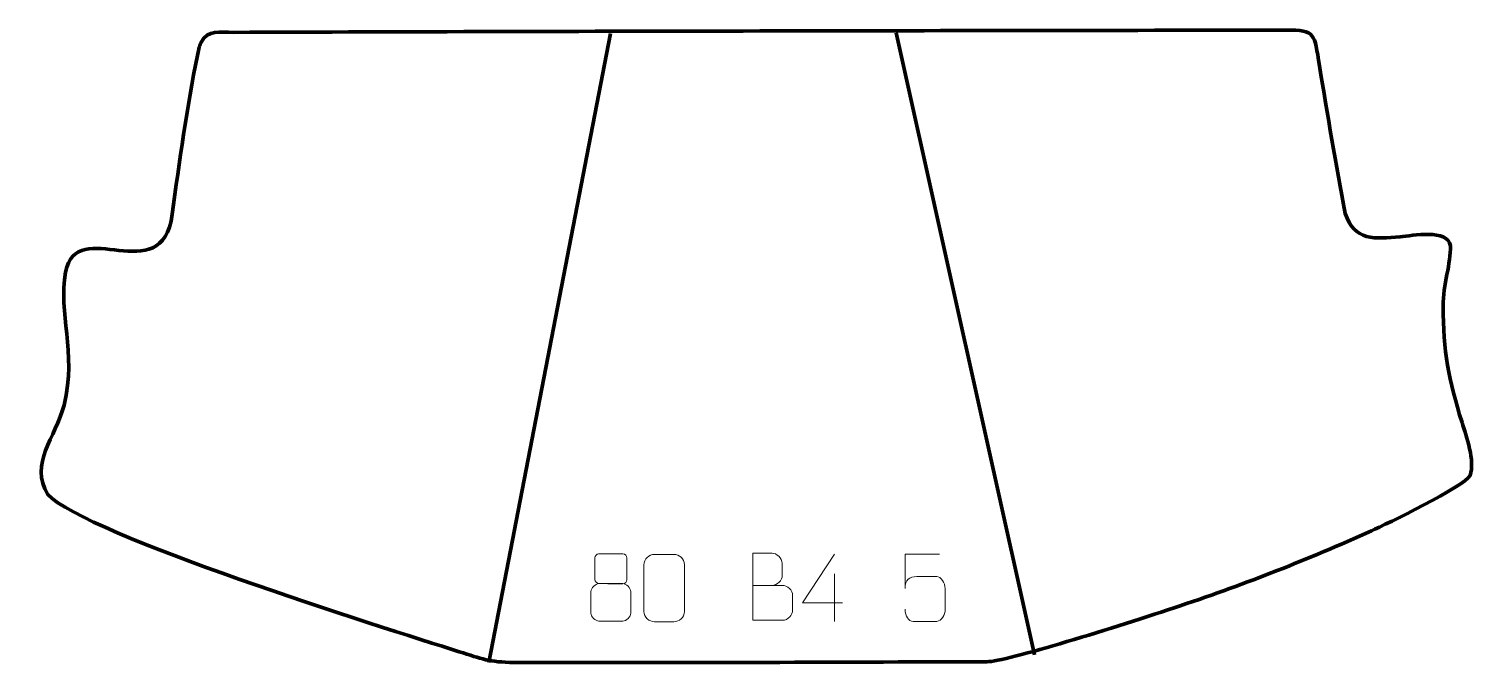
# Model space of a CAD drawing. Header units: millimetres. Extents: x 973 to 1510, y 115 to 351.
import ezdxf

# ---------------------------------------------------------------- set-up
doc = ezdxf.new("R2010")
doc.units = ezdxf.units.MM
doc.header["$MEASUREMENT"] = 0
doc.layers.add('layer 2', color=7, linetype='Continuous')
doc.layers.add('layer 3', color=7, linetype='Continuous')

msp = doc.modelspace()

# ---------------------------------------------------------------- linework, layer by layer
at = {"layer": 'layer 2', "color": 142, "lineweight": 158}
for points in [[(1143.5781, 115.0965), (1143.5781, 115.0965), (1188.7446, 348.8715), (1188.7446, 348.8715)], [(1294.9848, 349.08), (1294.9848, 349.08), (1346.3646, 117.8716), (1346.3646, 117.8716)]]:
    msp.add_open_spline(points, degree=3, dxfattribs=at)
at = {"layer": 'layer 3', "color": 242, "lineweight": 158}
msp.add_open_spline([(1036.4881, 345.4146), (1039.1899, 350.5342), (1043.5339, 349.2358), (1048.6558, 349.2542), (1048.6558, 349.2542), (1179.051, 349.7203), (1309.4563, 349.8874), (1439.8528, 350.0893), (1439.8528, 350.0893), (1451.0603, 350.1067), (1450.3322, 348.8767), (1452.3217, 336.8283), (1452.3217, 336.8283), (1455.3175, 318.7458), (1458.4331, 299.9218), (1461.8906, 281.9561), (1461.8906, 281.9561), (1465.3155, 271.6235), (1472.8283, 272.4584), (1482.3729, 273.2958), (1482.3729, 273.2958), (1486.7258, 273.6775), (1500.1604, 276.4229), (1500.9794, 269.861), (1500.9794, 269.861), (1501.252, 263.4411), (1498.2425, 255.6352), (1498.2821, 247.3897), (1498.2821, 247.3897), (1498.3605, 231.0497), (1500.3632, 219.7571), (1505.3162, 204.2916), (1505.3162, 204.2916), (1507.0205, 198.9698), (1510.1709, 190.0163), (1508.3038, 184.5769), (1508.3038, 184.5769), (1506.278, 180.4689), (1476.8765, 166.3259), (1471.634, 163.9746), (1471.634, 163.9746), (1447.6355, 153.2106), (1425.8263, 144.5586), (1400.5189, 136.1214), (1400.5189, 136.1214), (1377.034, 128.292), (1335.7714, 115.329), (1328.6458, 115.3175), (1328.6458, 115.3175), (1270.1121, 115.2241), (1211.389, 114.8245), (1152.8773, 115.0758), (1152.8773, 115.0758), (1143.8706, 115.1146), (1140.8908, 116.3936), (1132.5007, 119.0636), (1132.5007, 119.0636), (1103.5713, 128.2609), (994.191, 162.3372), (979.6171, 177.4744), (979.6171, 177.4744), (972.6111, 189.047), (982.4878, 198.5792), (985.6583, 210.7394), (985.6583, 210.7394), (990.4885, 230.75), (983.4101, 244.7641), (986.2209, 260.1554), (986.2209, 260.1554), (990.1632, 281.7433), (1021.9988, 252.9355), (1025.9003, 281.6431), (1025.9003, 281.6431), (1028.5405, 301.0681), (1031.3082, 321.5936), (1035.2605, 340.6729), (1035.2605, 340.6729), (1035.5643, 342.1391), (1035.9229, 344.0305), (1036.4881, 345.4146)], degree=3, knots=[0, 0, 0, 0, 0.04761905, 0.04761905, 0.04761905, 0.04761905, 0.0952381, 0.0952381, 0.0952381, 0.0952381, 0.14285714, 0.14285714, 0.14285714, 0.14285714, 0.19047619, 0.19047619, 0.19047619, 0.19047619, 0.23809524, 0.23809524, 0.23809524, 0.23809524, 0.28571429, 0.28571429, 0.28571429, 0.28571429, 0.33333333, 0.33333333, 0.33333333, 0.33333333, 0.38095238, 0.38095238, 0.38095238, 0.38095238, 0.42857143, 0.42857143, 0.42857143, 0.42857143, 0.47619048, 0.47619048, 0.47619048, 0.47619048, 0.52380952, 0.52380952, 0.52380952, 0.52380952, 0.57142857, 0.57142857, 0.57142857, 0.57142857, 0.61904762, 0.61904762, 0.61904762, 0.61904762, 0.66666667, 0.66666667, 0.66666667, 0.66666667, 0.71428571, 0.71428571, 0.71428571, 0.71428571, 0.76190476, 0.76190476, 0.76190476, 0.76190476, 0.80952381, 0.80952381, 0.80952381, 0.80952381, 0.85714286, 0.85714286, 0.85714286, 0.85714286, 0.9047619, 0.9047619, 0.9047619, 0.9047619, 1, 1, 1, 1], dxfattribs=at)
at = {"layer": 'layer 3', "color": 250, "lineweight": 9}
for points, knots in [([(1182.9523, 153.9105), (1182.9523, 151.6975), (1182.9523, 148.0152), (1182.9523, 145.8019), (1182.9523, 145.8019), (1182.9673, 145.2945), (1183.7747, 144.3631), (1184.4748, 144.3643), (1184.4748, 144.3643), (1187.4447, 144.3645), (1190.4149, 144.2796), (1193.3853, 144.2793), (1193.3853, 144.2793), (1194.1824, 144.2835), (1194.9031, 145.0738), (1194.9005, 145.7945), (1194.9005, 145.7945), (1194.9002, 148.0105), (1194.9002, 151.6952), (1194.9005, 153.9105), (1194.9005, 153.9105), (1194.882, 154.6213), (1194.2706, 155.3817), (1193.4367, 155.3743), (1193.4367, 155.3743), (1190.4196, 155.374), (1187.4027, 155.374), (1184.3861, 155.3743), (1184.3861, 155.3743), (1183.7597, 155.3819), (1182.9356, 154.6709), (1182.9523, 153.9105)], [0, 0, 0, 0, 0.11111111, 0.11111111, 0.11111111, 0.11111111, 0.22222222, 0.22222222, 0.22222222, 0.22222222, 0.33333333, 0.33333333, 0.33333333, 0.33333333, 0.44444444, 0.44444444, 0.44444444, 0.44444444, 0.55555556, 0.55555556, 0.55555556, 0.55555556, 0.66666667, 0.66666667, 0.66666667, 0.66666667, 0.77777778, 0.77777778, 0.77777778, 0.77777778, 1, 1, 1, 1]), ([(1205.2039, 155.197), (1207.57, 155.197), (1209.9365, 155.197), (1212.303, 155.197), (1212.303, 155.197), (1214.2835, 155.2326), (1216.3095, 153.7383), (1216.3366, 151.2962), (1216.3366, 151.2962), (1216.3362, 145.5388), (1216.3362, 139.781), (1216.3366, 134.0228), (1216.3366, 134.0228), (1216.1945, 131.6952), (1214.4881, 130.2129), (1212.303, 130.2021), (1212.303, 130.2021), (1209.9306, 130.2025), (1207.5582, 130.2025), (1205.1862, 130.2021), (1205.1862, 130.2021), (1203.2277, 130.0965), (1201.2213, 131.9844), (1201.2327, 134.0054), (1201.2327, 134.0054), (1201.2331, 139.786), (1201.2331, 145.5663), (1201.2327, 151.3461), (1201.2327, 151.3461), (1201.237, 153.4881), (1203.0141, 155.2106), (1205.2039, 155.197)], [0, 0, 0, 0, 0.11111111, 0.11111111, 0.11111111, 0.11111111, 0.22222222, 0.22222222, 0.22222222, 0.22222222, 0.33333333, 0.33333333, 0.33333333, 0.33333333, 0.44444444, 0.44444444, 0.44444444, 0.44444444, 0.55555556, 0.55555556, 0.55555556, 0.55555556, 0.66666667, 0.66666667, 0.66666667, 0.66666667, 0.77777778, 0.77777778, 0.77777778, 0.77777778, 1, 1, 1, 1]), ([(1241.7145, 143.6977), (1245.3531, 143.6981), (1248.9402, 143.6981), (1252.5796, 143.6977), (1252.5796, 143.6977), (1254.555, 143.6804), (1256.4786, 141.9443), (1256.4786, 139.8947), (1256.4786, 139.8947), (1256.4782, 138.7661), (1256.4782, 135.7167), (1256.4786, 134.5878), (1256.4786, 134.5878), (1256.4962, 132.7299), (1254.9541, 130.716), (1252.6326, 130.7329), (1252.6326, 130.7329), (1248.9928, 130.7333), (1245.3534, 130.7333), (1241.7145, 130.7329), (1241.7145, 130.7329), (1241.7145, 139.0512), (1241.7145, 147.369), (1241.7145, 155.6865), (1241.7145, 155.6865), (1244.0882, 155.6865), (1246.4623, 155.6865), (1248.8365, 155.6865), (1248.8365, 155.6865), (1250.5173, 155.7041), (1252.6141, 153.7936), (1252.6318, 151.8312), (1252.6318, 151.8312), (1252.6314, 149.7651), (1252.6314, 149.6191), (1252.6318, 147.5526), (1252.6318, 147.5526), (1252.6491, 145.4865), (1250.7946, 143.6804), (1248.7846, 143.6977)], [0, 0, 0, 0, 0.09090909, 0.09090909, 0.09090909, 0.09090909, 0.18181818, 0.18181818, 0.18181818, 0.18181818, 0.27272727, 0.27272727, 0.27272727, 0.27272727, 0.36363636, 0.36363636, 0.36363636, 0.36363636, 0.45454545, 0.45454545, 0.45454545, 0.45454545, 0.54545455, 0.54545455, 0.54545455, 0.54545455, 0.63636364, 0.63636364, 0.63636364, 0.63636364, 0.72727273, 0.72727273, 0.72727273, 0.72727273, 0.81818182, 0.81818182, 0.81818182, 0.81818182, 1, 1, 1, 1]), ([(1275.0099, 137.2428), (1275.0099, 137.2428), (1260.1882, 137.2428), (1260.1882, 137.2428), (1260.1882, 137.2428), (1260.1882, 137.2428), (1272.0658, 155.3133), (1272.0658, 155.3133)], [0, 0, 0, 0, 0.33333333, 0.33333333, 0.33333333, 0.33333333, 1, 1, 1, 1]), ([(1311.1276, 155.2453), (1311.1276, 155.2453), (1298.2759, 155.2453), (1298.2759, 155.2453), (1298.2759, 155.2453), (1298.2762, 151.0147), (1298.2762, 146.7838), (1298.2759, 142.5526), (1298.2759, 142.5526), (1298.2756, 145.8627), (1299.9066, 146.9345), (1302.7186, 146.995), (1302.7186, 146.995), (1305.1582, 146.9953), (1307.5977, 146.9953), (1310.0369, 146.995), (1310.0369, 146.995), (1311.6867, 147.0018), (1313.1616, 144.6213), (1313.1901, 142.5526), (1313.1901, 142.5526), (1313.1898, 139.9653), (1313.1898, 137.3777), (1313.1901, 134.79), (1313.1901, 134.79), (1313.2363, 132.8306), (1311.7369, 130.3943), (1310.111, 130.3358), (1310.111, 130.3358), (1308.1545, 130.3361), (1303.2595, 130.3361), (1301.3025, 130.3358), (1301.3025, 130.3358), (1299.457, 130.327), (1298.3499, 132.2918), (1298.3291, 134.8429)], [0, 0, 0, 0, 0.1, 0.1, 0.1, 0.1, 0.2, 0.2, 0.2, 0.2, 0.3, 0.3, 0.3, 0.3, 0.4, 0.4, 0.4, 0.4, 0.5, 0.5, 0.5, 0.5, 0.6, 0.6, 0.6, 0.6, 0.7, 0.7, 0.7, 0.7, 0.8, 0.8, 0.8, 0.8, 1, 1, 1, 1]), ([(1181.4935, 141.3923), (1181.4935, 138.2215), (1181.4935, 136.5194), (1181.4935, 133.348), (1181.4935, 133.348), (1181.485, 132.1261), (1183.1829, 130.4334), (1184.4355, 130.4249), (1184.4355, 130.4249), (1187.4186, 130.4252), (1190.4019, 130.4252), (1193.3853, 130.4249), (1193.3853, 130.4249), (1194.7086, 130.4366), (1196.329, 132.0582), (1196.3179, 133.3574), (1196.3179, 133.3574), (1196.3176, 136.5256), (1196.3176, 138.2244), (1196.3179, 141.3923), (1196.3179, 141.3923), (1196.2482, 142.7727), (1194.6704, 144.3513), (1193.365, 144.3452), (1193.365, 144.3452), (1190.3884, 144.3449), (1187.4118, 144.3449), (1184.4355, 144.3452), (1184.4355, 144.3452), (1183.356, 144.3516), (1181.5097, 142.7727), (1181.4935, 141.3923)], [0, 0, 0, 0, 0.11111111, 0.11111111, 0.11111111, 0.11111111, 0.22222222, 0.22222222, 0.22222222, 0.22222222, 0.33333333, 0.33333333, 0.33333333, 0.33333333, 0.44444444, 0.44444444, 0.44444444, 0.44444444, 0.55555556, 0.55555556, 0.55555556, 0.55555556, 0.66666667, 0.66666667, 0.66666667, 0.66666667, 0.77777778, 0.77777778, 0.77777778, 0.77777778, 1, 1, 1, 1])]:
    msp.add_open_spline(points, degree=3, knots=knots, dxfattribs=at)
msp.add_open_spline([(1272.0658, 148.0039), (1272.0658, 148.0039), (1272.0658, 130.3392), (1272.0658, 130.3392)], degree=3, dxfattribs=at)

doc.saveas('drawing.dxf')
